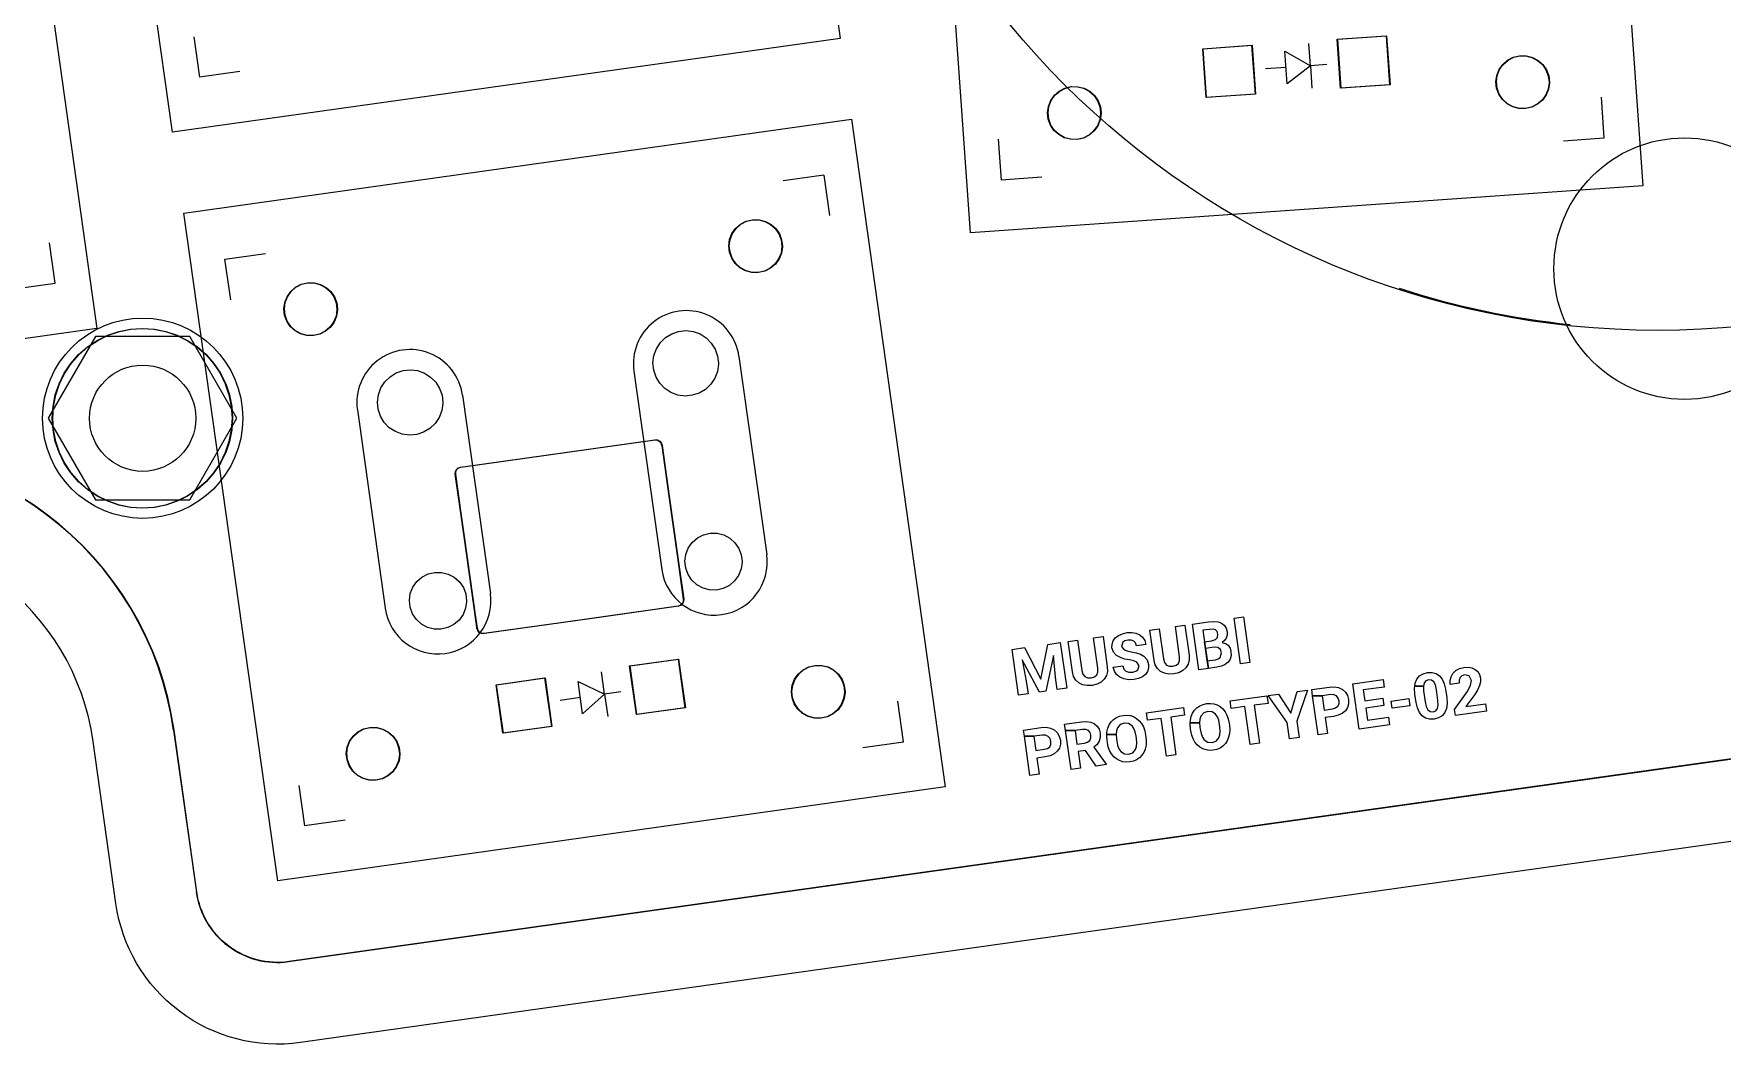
# Model space of a CAD drawing. Header units: inches. Extents: x 5 to 159, y 7 to 116.
# Drawn here: x 29.34 to 70.67, y 29.75 to 54.48 of the extents above; entities that cross this region are included whole.
import ezdxf

# ---------------------------------------------------------------- set-up
doc = ezdxf.new("R2010")
doc.units = ezdxf.units.IN
doc.header["$MEASUREMENT"] = 0
doc.layers.get('0').update_dxf_attribs({"color": 1})
doc.layers.add('KICAD_EXPORT', color=12, linetype='Continuous')
doc.layers.add('OUTLINE_CURVED', color=6, linetype='Continuous')

# ---------------------------------------------------------------- blocks, each defined once
blk = doc.blocks.new('switch')
for p, q in [((79.189, 28.239), (79.191, 23.339)), ((81.787, 28.239), (81.788, 23.34)), ((86.023, 28.239), (86.022, 23.34)), ((88.621, 28.239), (88.619, 23.339))]:
    blk.add_line(p, q)
for centre, start, end in [((80.488, 28.239), 0, 180.0351), ((87.322, 28.239), 359.9649, 180), ((80.489, 23.339), 180.0175, 0.0175), ((87.321, 23.339), 179.9825, 359.9825)]:
    blk.add_arc(centre, 1.299, start, end)

msp = doc.modelspace()

# ---------------------------------------------------------------- linework, layer by layer
at = {"layer": 'KICAD_EXPORT', "linetype": 'Continuous'}
for p, q in [((46.78, 70.707), (49.076, 54.367)), ((32.737, 52.071), (30.44, 68.411)), ((67.573, 67.215), (68.724, 50.755)), ((52.264, 49.604), (51.113, 66.064)), ((28.591, 63.606), (30.887, 47.267)), ((49.076, 54.367), (32.737, 52.071)), ((33.255, 54.405), (33.394, 53.415)), ((57.951, 54.113), (59.148, 54.196)), ((57.963, 54.113), (59.16, 54.196)), ((59.148, 54.196), (59.232, 52.999)), ((59.16, 54.196), (59.244, 52.999)), ((60.587, 53.696), (60.548, 54.244)), ((61.243, 54.343), (62.44, 54.427)), ((61.327, 53.146), (61.243, 54.343)), ((61.255, 54.343), (62.452, 54.427)), ((61.339, 53.146), (61.255, 54.343)), ((62.44, 54.427), (62.524, 53.23)), ((62.452, 54.427), (62.536, 53.23)), ((58.035, 52.916), (57.951, 54.113)), ((58.047, 52.916), (57.963, 54.113)), ((59.96, 54.053), (60.587, 53.696)), ((60.016, 53.255), (59.96, 54.053)), ((65.205, 53.602), (65.294, 53.729)), ((65.217, 53.602), (65.306, 53.729)), ((65.294, 53.729), (65.412, 53.832)), ((65.306, 53.729), (65.424, 53.832)), ((65.412, 53.832), (65.551, 53.904)), ((65.424, 53.832), (65.563, 53.904)), ((65.551, 53.904), (65.703, 53.94)), ((65.563, 53.904), (65.715, 53.94)), ((65.703, 53.94), (65.859, 53.939)), ((65.715, 53.94), (65.871, 53.939)), ((65.859, 53.939), (66.01, 53.901)), ((65.871, 53.939), (66.022, 53.901)), ((66.01, 53.901), (66.148, 53.828)), ((66.022, 53.901), (66.16, 53.828)), ((66.148, 53.828), (66.265, 53.724)), ((66.16, 53.828), (66.277, 53.724)), ((34.384, 53.554), (33.394, 53.415)), ((59.988, 53.654), (59.49, 53.619)), ((60.587, 53.696), (60.016, 53.255)), ((60.986, 53.724), (60.587, 53.696)), ((60.587, 53.696), (60.625, 53.147)), ((65.127, 53.301), (65.148, 53.456)), ((65.139, 53.301), (65.16, 53.456)), ((65.148, 53.456), (65.205, 53.602)), ((65.16, 53.456), (65.217, 53.602)), ((66.265, 53.724), (66.353, 53.596)), ((66.277, 53.724), (66.365, 53.596)), ((66.353, 53.596), (66.409, 53.449)), ((66.365, 53.596), (66.421, 53.449)), ((66.409, 53.449), (66.427, 53.294)), ((66.421, 53.449), (66.439, 53.294)), ((54.231, 52.847), (54.32, 52.974)), ((54.243, 52.847), (54.332, 52.974)), ((54.32, 52.974), (54.438, 53.077)), ((54.332, 52.974), (54.45, 53.077)), ((54.438, 53.077), (54.577, 53.149)), ((54.45, 53.077), (54.589, 53.149)), ((54.577, 53.149), (54.729, 53.185)), ((54.589, 53.149), (54.741, 53.185)), ((54.729, 53.185), (54.885, 53.184)), ((54.741, 53.185), (54.897, 53.184)), ((54.885, 53.184), (55.036, 53.146)), ((54.897, 53.184), (55.048, 53.146)), ((55.036, 53.146), (55.174, 53.073)), ((55.048, 53.146), (55.186, 53.073)), ((55.174, 53.073), (55.291, 52.969)), ((55.186, 53.073), (55.303, 52.969)), ((55.291, 52.969), (55.379, 52.841)), ((55.303, 52.969), (55.391, 52.841)), ((59.232, 52.999), (58.035, 52.916)), ((59.244, 52.999), (58.047, 52.916)), ((62.524, 53.23), (61.327, 53.146)), ((62.536, 53.23), (61.339, 53.146)), ((65.145, 53.146), (65.127, 53.301)), ((65.157, 53.146), (65.139, 53.301)), ((65.198, 52.999), (65.145, 53.146)), ((65.21, 52.999), (65.157, 53.146)), ((65.285, 52.87), (65.198, 52.999)), ((65.297, 52.87), (65.21, 52.999)), ((66.347, 52.981), (66.256, 52.854)), ((66.359, 52.981), (66.268, 52.854)), ((66.405, 53.126), (66.347, 52.981)), ((66.417, 53.126), (66.359, 52.981)), ((66.427, 53.281), (66.405, 53.126)), ((66.439, 53.281), (66.417, 53.126)), ((66.427, 53.294), (66.427, 53.281)), ((66.439, 53.294), (66.439, 53.281)), ((67.777, 51.931), (67.708, 52.928)), ((54.153, 52.546), (54.174, 52.701)), ((54.171, 52.391), (54.153, 52.546)), ((54.165, 52.546), (54.186, 52.701)), ((54.183, 52.391), (54.165, 52.546)), ((54.174, 52.701), (54.231, 52.847)), ((54.186, 52.701), (54.243, 52.847)), ((55.379, 52.841), (55.435, 52.694)), ((55.391, 52.841), (55.447, 52.694)), ((55.453, 52.526), (55.431, 52.371)), ((55.435, 52.694), (55.453, 52.54)), ((55.465, 52.526), (55.443, 52.371)), ((55.447, 52.694), (55.465, 52.54)), ((55.453, 52.54), (55.453, 52.526)), ((55.465, 52.54), (55.465, 52.526)), ((65.401, 52.765), (65.285, 52.87)), ((65.413, 52.765), (65.297, 52.87)), ((65.538, 52.69), (65.401, 52.765)), ((65.55, 52.69), (65.413, 52.765)), ((65.689, 52.65), (65.538, 52.69)), ((65.701, 52.65), (65.55, 52.69)), ((65.845, 52.648), (65.689, 52.65)), ((65.857, 52.648), (65.701, 52.65)), ((65.998, 52.683), (65.845, 52.648)), ((66.01, 52.683), (65.857, 52.648)), ((66.137, 52.753), (65.998, 52.683)), ((66.149, 52.753), (66.01, 52.683)), ((66.256, 52.854), (66.137, 52.753)), ((66.268, 52.854), (66.149, 52.753)), ((33.015, 50.091), (49.354, 52.387)), ((49.354, 52.387), (51.651, 36.048)), ((54.224, 52.245), (54.171, 52.391)), ((54.236, 52.245), (54.183, 52.391)), ((54.311, 52.115), (54.224, 52.245)), ((54.323, 52.115), (54.236, 52.245)), ((54.427, 52.01), (54.311, 52.115)), ((54.439, 52.01), (54.323, 52.115)), ((55.282, 52.1), (55.163, 51.998)), ((55.294, 52.1), (55.175, 51.998)), ((55.373, 52.226), (55.282, 52.1)), ((55.385, 52.226), (55.294, 52.1)), ((55.431, 52.371), (55.373, 52.226)), ((55.443, 52.371), (55.385, 52.226)), ((52.944, 51.896), (53.014, 50.898)), ((54.564, 51.935), (54.427, 52.01)), ((54.576, 51.935), (54.439, 52.01)), ((54.715, 51.896), (54.564, 51.935)), ((54.727, 51.896), (54.576, 51.935)), ((54.871, 51.893), (54.715, 51.896)), ((54.883, 51.893), (54.727, 51.896)), ((55.024, 51.928), (54.871, 51.893)), ((55.036, 51.928), (54.883, 51.893)), ((55.163, 51.998), (55.024, 51.928)), ((55.175, 51.998), (55.036, 51.928)), ((66.78, 51.861), (67.777, 51.931)), ((48.676, 51.019), (47.686, 50.88)), ((48.676, 51.019), (48.816, 50.028)), ((54.011, 50.968), (53.014, 50.898)), ((68.724, 50.755), (52.264, 49.604)), ((35.311, 33.751), (33.015, 50.091)), ((46.429, 49.588), (46.519, 49.716)), ((46.441, 49.588), (46.531, 49.716)), ((46.519, 49.716), (46.637, 49.819)), ((46.531, 49.716), (46.649, 49.819)), ((46.637, 49.819), (46.775, 49.89)), ((46.649, 49.819), (46.787, 49.89)), ((46.775, 49.89), (46.927, 49.927)), ((46.787, 49.89), (46.939, 49.927)), ((46.927, 49.927), (47.083, 49.926)), ((46.939, 49.927), (47.095, 49.926)), ((47.083, 49.926), (47.235, 49.888)), ((47.095, 49.926), (47.247, 49.888)), ((47.235, 49.888), (47.373, 49.815)), ((47.247, 49.888), (47.385, 49.815)), ((47.373, 49.815), (47.49, 49.711)), ((47.385, 49.815), (47.502, 49.711)), ((47.49, 49.711), (47.578, 49.582)), ((47.502, 49.711), (47.59, 49.582)), ((29.861, 48.375), (29.722, 49.365)), ((46.352, 49.288), (46.372, 49.443)), ((46.369, 49.133), (46.352, 49.288)), ((46.364, 49.288), (46.384, 49.443)), ((46.381, 49.133), (46.364, 49.288)), ((46.372, 49.443), (46.429, 49.588)), ((46.384, 49.443), (46.441, 49.588)), ((47.578, 49.582), (47.633, 49.436)), ((47.59, 49.582), (47.645, 49.436)), ((47.652, 49.268), (47.63, 49.113)), ((47.633, 49.436), (47.652, 49.281)), ((47.664, 49.268), (47.642, 49.113)), ((47.645, 49.436), (47.664, 49.281)), ((47.652, 49.281), (47.652, 49.268)), ((47.664, 49.281), (47.664, 49.268)), ((34.02, 48.959), (35.011, 49.098)), ((34.16, 47.969), (34.02, 48.959)), ((46.423, 48.986), (46.369, 49.133)), ((46.435, 48.986), (46.381, 49.133)), ((46.51, 48.857), (46.423, 48.986)), ((46.522, 48.857), (46.435, 48.986)), ((46.625, 48.751), (46.51, 48.857)), ((46.637, 48.751), (46.522, 48.857)), ((47.48, 48.841), (47.362, 48.74)), ((47.492, 48.841), (47.374, 48.74)), ((47.572, 48.968), (47.48, 48.841)), ((47.584, 48.968), (47.492, 48.841)), ((47.63, 49.113), (47.572, 48.968)), ((47.642, 49.113), (47.584, 48.968)), ((28.871, 48.235), (29.861, 48.375)), ((35.884, 48.347), (36.036, 48.384)), ((35.896, 48.347), (36.048, 48.384)), ((36.036, 48.384), (36.192, 48.383)), ((36.048, 48.384), (36.204, 48.383)), ((36.192, 48.383), (36.344, 48.345)), ((36.204, 48.383), (36.356, 48.345)), ((46.763, 48.677), (46.625, 48.751)), ((46.775, 48.677), (46.637, 48.751)), ((46.914, 48.637), (46.763, 48.677)), ((46.926, 48.637), (46.775, 48.677)), ((47.07, 48.635), (46.914, 48.637)), ((47.082, 48.635), (46.926, 48.637)), ((47.222, 48.67), (47.07, 48.635)), ((47.234, 48.67), (47.082, 48.635)), ((47.362, 48.74), (47.222, 48.67)), ((47.374, 48.74), (47.234, 48.67)), ((35.481, 47.9), (35.538, 48.045)), ((35.493, 47.9), (35.55, 48.045)), ((35.538, 48.045), (35.628, 48.173)), ((35.55, 48.045), (35.64, 48.173)), ((35.628, 48.173), (35.745, 48.276)), ((35.64, 48.173), (35.757, 48.276)), ((35.745, 48.276), (35.884, 48.347)), ((35.757, 48.276), (35.896, 48.347)), ((36.344, 48.345), (36.482, 48.272)), ((36.356, 48.345), (36.494, 48.272)), ((36.482, 48.272), (36.598, 48.168)), ((36.494, 48.272), (36.61, 48.168)), ((36.598, 48.168), (36.687, 48.039)), ((36.61, 48.168), (36.699, 48.039)), ((36.687, 48.039), (36.742, 47.893)), ((36.699, 48.039), (36.754, 47.893)), ((35.461, 47.745), (35.481, 47.9)), ((35.478, 47.59), (35.461, 47.745)), ((35.473, 47.745), (35.493, 47.9)), ((35.49, 47.59), (35.473, 47.745)), ((35.531, 47.443), (35.478, 47.59)), ((35.544, 47.443), (35.49, 47.59)), ((36.738, 47.57), (36.68, 47.425)), ((36.751, 47.57), (36.692, 47.425)), ((36.76, 47.725), (36.738, 47.57)), ((36.742, 47.893), (36.761, 47.738)), ((36.773, 47.725), (36.751, 47.57)), ((36.754, 47.893), (36.773, 47.738)), ((36.761, 47.738), (36.76, 47.725)), ((36.773, 47.738), (36.773, 47.725)), ((30.887, 47.267), (14.548, 44.971)), ((31.151, 47.103), (31.423, 47.195)), ((31.163, 47.103), (31.435, 47.195)), ((31.423, 47.195), (31.705, 47.251)), ((31.435, 47.195), (31.717, 47.251)), ((31.705, 47.251), (31.992, 47.27)), ((31.717, 47.251), (32.005, 47.27)), ((31.992, 47.27), (32.28, 47.251)), ((32.005, 47.27), (32.292, 47.251)), ((32.28, 47.251), (32.562, 47.195)), ((32.292, 47.251), (32.574, 47.195)), ((32.562, 47.195), (32.834, 47.103)), ((32.574, 47.195), (32.847, 47.103)), ((35.619, 47.313), (35.531, 47.443)), ((35.631, 47.313), (35.544, 47.443)), ((35.734, 47.208), (35.619, 47.313)), ((35.746, 47.208), (35.631, 47.313)), ((35.871, 47.134), (35.734, 47.208)), ((35.884, 47.134), (35.746, 47.208)), ((36.022, 47.094), (35.871, 47.134)), ((36.035, 47.094), (35.884, 47.134)), ((36.331, 47.127), (36.179, 47.092)), ((36.343, 47.127), (36.191, 47.092)), ((36.47, 47.197), (36.331, 47.127)), ((36.482, 47.197), (36.343, 47.127)), ((36.589, 47.298), (36.47, 47.197)), ((36.601, 47.298), (36.482, 47.197)), ((36.68, 47.425), (36.589, 47.298)), ((36.692, 47.425), (36.601, 47.298)), ((44.804, 47.045), (44.956, 47.138)), ((44.956, 47.138), (45.124, 47.196)), ((45.124, 47.196), (45.302, 47.214)), ((45.302, 47.214), (45.479, 47.193)), ((45.479, 47.193), (45.647, 47.133)), ((45.647, 47.133), (45.798, 47.038)), ((30.437, 46.626), (30.653, 46.815)), ((30.449, 46.626), (30.665, 46.815)), ((30.653, 46.815), (30.892, 46.975)), ((30.665, 46.815), (30.905, 46.975)), ((30.892, 46.975), (31.151, 47.103)), ((30.905, 46.975), (31.163, 47.103)), ((32.834, 47.103), (33.092, 46.975)), ((32.847, 47.103), (33.105, 46.975)), ((33.092, 46.975), (33.332, 46.815)), ((33.105, 46.975), (33.344, 46.815)), ((33.332, 46.815), (33.548, 46.626)), ((33.344, 46.815), (33.56, 46.626)), ((36.179, 47.092), (36.022, 47.094)), ((36.191, 47.092), (36.035, 47.094)), ((44.519, 46.602), (44.58, 46.77)), ((44.58, 46.77), (44.676, 46.92)), ((44.676, 46.92), (44.804, 47.045)), ((45.798, 47.038), (45.923, 46.911)), ((45.923, 46.911), (46.018, 46.76)), ((46.018, 46.76), (46.076, 46.592)), ((30.087, 46.17), (30.247, 46.409)), ((30.099, 46.17), (30.259, 46.409)), ((30.247, 46.409), (30.437, 46.626)), ((30.259, 46.409), (30.449, 46.626)), ((33.548, 46.626), (33.738, 46.409)), ((33.56, 46.626), (33.75, 46.409)), ((33.738, 46.409), (33.898, 46.17)), ((33.75, 46.409), (33.91, 46.17)), ((44.496, 46.425), (44.519, 46.602)), ((44.514, 46.248), (44.496, 46.425)), ((46.096, 46.392), (46.071, 46.215)), ((46.076, 46.592), (46.096, 46.414)), ((46.096, 46.414), (46.096, 46.392)), ((29.867, 45.639), (29.96, 45.912)), ((29.88, 45.639), (29.972, 45.912)), ((29.96, 45.912), (30.087, 46.17)), ((29.972, 45.912), (30.099, 46.17)), ((33.898, 46.17), (34.025, 45.912)), ((33.91, 46.17), (34.037, 45.912)), ((34.025, 45.912), (34.117, 45.639)), ((34.037, 45.912), (34.13, 45.639)), ((37.835, 45.811), (37.932, 45.961)), ((37.932, 45.961), (38.059, 46.086)), ((38.059, 46.086), (38.211, 46.18)), ((38.211, 46.18), (38.38, 46.237)), ((38.38, 46.237), (38.558, 46.256)), ((38.558, 46.256), (38.735, 46.235)), ((38.735, 46.235), (38.903, 46.175)), ((38.903, 46.175), (39.053, 46.079)), ((39.053, 46.079), (39.179, 45.953)), ((39.179, 45.953), (39.273, 45.801)), ((44.57, 46.079), (44.514, 46.248)), ((44.662, 45.926), (44.57, 46.079)), ((44.786, 45.798), (44.662, 45.926)), ((45.909, 45.9), (45.78, 45.777)), ((46.008, 46.049), (45.909, 45.9)), ((46.071, 46.215), (46.008, 46.049)), ((29.811, 45.357), (29.867, 45.639)), ((29.823, 45.357), (29.88, 45.639)), ((34.117, 45.639), (34.174, 45.357)), ((34.13, 45.639), (34.186, 45.357)), ((37.752, 45.467), (37.774, 45.644)), ((37.769, 45.289), (37.752, 45.467)), ((37.774, 45.644), (37.835, 45.811)), ((39.273, 45.801), (39.332, 45.633)), ((39.332, 45.633), (39.352, 45.456)), ((44.936, 45.7), (44.786, 45.798)), ((45.103, 45.638), (44.936, 45.7)), ((45.28, 45.614), (45.103, 45.638)), ((45.457, 45.631), (45.28, 45.614)), ((45.627, 45.686), (45.457, 45.631)), ((45.78, 45.777), (45.627, 45.686)), ((29.792, 45.07), (29.811, 45.357)), ((29.811, 44.783), (29.792, 45.07)), ((29.805, 45.07), (29.823, 45.357)), ((29.823, 44.783), (29.805, 45.07)), ((34.174, 45.357), (34.192, 45.07)), ((34.192, 45.07), (34.174, 44.783)), ((34.186, 45.357), (34.205, 45.07)), ((34.205, 45.07), (34.186, 44.783)), ((37.826, 45.12), (37.769, 45.289)), ((37.918, 44.968), (37.826, 45.12)), ((39.264, 45.09), (39.165, 44.941)), ((39.327, 45.257), (39.264, 45.09)), ((39.352, 45.433), (39.327, 45.257)), ((39.352, 45.456), (39.352, 45.433)), ((29.867, 44.501), (29.811, 44.783)), ((29.88, 44.501), (29.823, 44.783)), ((34.174, 44.783), (34.117, 44.501)), ((34.186, 44.783), (34.13, 44.501)), ((38.042, 44.839), (37.918, 44.968)), ((38.191, 44.742), (38.042, 44.839)), ((38.358, 44.679), (38.191, 44.742)), ((38.535, 44.656), (38.358, 44.679)), ((38.713, 44.672), (38.535, 44.656)), ((38.882, 44.727), (38.713, 44.672)), ((39.036, 44.818), (38.882, 44.727)), ((39.165, 44.941), (39.036, 44.818)), ((29.96, 44.228), (29.867, 44.501)), ((29.972, 44.228), (29.88, 44.501)), ((30.087, 43.97), (29.96, 44.228)), ((30.099, 43.97), (29.972, 44.228)), ((34.025, 44.228), (33.898, 43.97)), ((34.037, 44.228), (33.91, 43.97)), ((34.117, 44.501), (34.025, 44.228)), ((34.13, 44.501), (34.037, 44.228)), ((39.784, 43.874), (44.538, 44.542)), ((39.796, 43.874), (44.55, 44.542)), ((44.538, 44.542), (44.596, 44.539)), ((44.55, 44.542), (44.608, 44.539)), ((44.596, 44.539), (44.649, 44.513)), ((44.608, 44.539), (44.661, 44.513)), ((44.649, 44.513), (44.688, 44.47)), ((44.661, 44.513), (44.7, 44.47)), ((44.688, 44.47), (44.707, 44.414)), ((44.7, 44.47), (44.719, 44.414)), ((44.707, 44.414), (44.709, 44.402)), ((44.709, 44.402), (44.709, 44.402)), ((44.709, 44.402), (44.883, 43.165)), ((44.719, 44.414), (44.721, 44.402)), ((44.721, 44.402), (44.721, 44.402)), ((44.721, 44.402), (44.895, 43.165)), ((30.247, 43.731), (30.087, 43.97)), ((30.259, 43.731), (30.099, 43.97)), ((33.898, 43.97), (33.738, 43.731)), ((33.91, 43.97), (33.75, 43.731)), ((39.66, 43.763), (39.685, 43.816)), ((39.672, 43.763), (39.697, 43.816)), ((39.685, 43.816), (39.718, 43.845)), ((39.697, 43.816), (39.73, 43.845)), ((39.718, 43.845), (39.729, 43.855)), ((39.729, 43.855), (39.784, 43.874)), ((39.73, 43.845), (39.741, 43.855)), ((39.741, 43.855), (39.796, 43.874)), ((30.437, 43.514), (30.247, 43.731)), ((30.449, 43.514), (30.259, 43.731)), ((30.653, 43.325), (30.437, 43.514)), ((30.665, 43.325), (30.449, 43.514)), ((33.548, 43.514), (33.332, 43.325)), ((33.56, 43.514), (33.344, 43.325)), ((33.738, 43.731), (33.548, 43.514)), ((33.75, 43.731), (33.56, 43.514)), ((39.656, 43.705), (39.66, 43.763)), ((39.775, 42.863), (39.656, 43.705)), ((39.669, 43.705), (39.672, 43.763)), ((39.787, 42.863), (39.669, 43.705)), ((30.892, 43.165), (30.653, 43.325)), ((30.905, 43.165), (30.665, 43.325)), ((31.151, 43.038), (30.892, 43.165)), ((31.163, 43.038), (30.905, 43.165)), ((31.423, 42.945), (31.151, 43.038)), ((31.435, 42.945), (31.163, 43.038)), ((32.834, 43.038), (32.562, 42.945)), ((32.847, 43.038), (32.574, 42.945)), ((33.092, 43.165), (32.834, 43.038)), ((33.105, 43.165), (32.847, 43.038)), ((33.332, 43.325), (33.092, 43.165)), ((33.344, 43.325), (33.105, 43.165)), ((44.883, 43.165), (45.102, 41.602)), ((44.895, 43.165), (45.122, 41.547)), ((31.705, 42.889), (31.423, 42.945)), ((31.717, 42.889), (31.435, 42.945)), ((31.992, 42.87), (31.705, 42.889)), ((32.005, 42.87), (31.717, 42.889)), ((32.28, 42.889), (31.992, 42.87)), ((32.292, 42.889), (32.005, 42.87)), ((32.562, 42.945), (32.28, 42.889)), ((32.574, 42.945), (32.292, 42.889)), ((39.871, 42.176), (39.775, 42.863)), ((39.775, 42.863), (39.775, 42.863)), ((39.883, 42.176), (39.787, 42.863)), ((39.787, 42.863), (39.787, 42.863)), ((40.174, 40.02), (39.871, 42.176)), ((40.16, 40.205), (39.883, 42.176)), ((45.585, 42.141), (45.734, 42.218)), ((45.734, 42.218), (45.898, 42.257)), ((45.898, 42.257), (46.066, 42.256)), ((46.066, 42.256), (46.229, 42.215)), ((46.229, 42.215), (46.378, 42.137)), ((45.3, 41.736), (45.361, 41.893)), ((45.361, 41.893), (45.458, 42.03)), ((45.458, 42.03), (45.585, 42.141)), ((46.378, 42.137), (46.503, 42.025)), ((46.503, 42.025), (46.599, 41.886)), ((46.599, 41.886), (46.658, 41.729)), ((45.102, 41.602), (45.238, 40.639)), ((45.122, 41.547), (45.25, 40.639)), ((45.278, 41.569), (45.3, 41.736)), ((45.297, 41.402), (45.278, 41.569)), ((45.355, 41.244), (45.297, 41.402)), ((46.654, 41.381), (46.592, 41.225)), ((46.678, 41.547), (46.654, 41.381)), ((46.658, 41.729), (46.678, 41.562)), ((46.678, 41.562), (46.678, 41.547)), ((38.556, 40.777), (38.617, 40.934)), ((38.617, 40.934), (38.714, 41.072)), ((38.714, 41.072), (38.84, 41.182)), ((38.84, 41.182), (38.99, 41.259)), ((38.99, 41.259), (39.153, 41.299)), ((39.153, 41.299), (39.322, 41.298)), ((39.322, 41.298), (39.485, 41.257)), ((39.485, 41.257), (39.633, 41.178)), ((39.633, 41.178), (39.759, 41.066)), ((39.759, 41.066), (39.854, 40.928)), ((39.854, 40.928), (39.914, 40.77)), ((45.448, 41.105), (45.355, 41.244)), ((45.573, 40.991), (45.448, 41.105)), ((45.721, 40.911), (45.573, 40.991)), ((46.366, 40.979), (46.215, 40.903)), ((46.493, 41.088), (46.366, 40.979)), ((46.592, 41.225), (46.493, 41.088)), ((38.534, 40.611), (38.556, 40.777)), ((38.552, 40.444), (38.534, 40.611)), ((39.934, 40.589), (39.91, 40.422)), ((39.914, 40.77), (39.934, 40.603)), ((39.934, 40.603), (39.934, 40.589)), ((45.209, 40.528), (45.165, 40.489)), ((45.221, 40.528), (45.177, 40.489)), ((45.234, 40.581), (45.209, 40.528)), ((45.209, 40.528), (45.209, 40.528)), ((45.246, 40.581), (45.221, 40.528)), ((45.221, 40.528), (45.221, 40.528)), ((45.238, 40.639), (45.234, 40.581)), ((45.25, 40.639), (45.246, 40.581)), ((45.883, 40.868), (45.721, 40.911)), ((46.051, 40.866), (45.883, 40.868)), ((46.215, 40.903), (46.051, 40.866)), ((38.61, 40.286), (38.552, 40.444)), ((38.704, 40.146), (38.61, 40.286)), ((38.828, 40.033), (38.704, 40.146)), ((39.749, 40.13), (39.621, 40.02)), ((39.847, 40.266), (39.749, 40.13)), ((39.91, 40.422), (39.847, 40.266)), ((40.199, 39.929), (40.16, 40.205)), ((42.993, 40.172), (42.238, 40.066)), ((43.005, 40.172), (42.25, 40.066)), ((45.11, 40.47), (42.993, 40.172)), ((45.122, 40.47), (43.005, 40.172)), ((45.165, 40.489), (45.11, 40.47)), ((45.177, 40.489), (45.122, 40.47)), ((57.702, 40.034), (58.093, 40.089)), ((58.093, 40.089), (58.219, 40.098)), ((58.219, 40.098), (58.326, 40.086)), ((58.72, 40.177), (58.95, 40.209)), ((58.877, 39.059), (58.72, 40.177)), ((58.95, 40.209), (59.107, 39.092)), ((38.976, 39.953), (38.828, 40.033)), ((39.139, 39.91), (38.976, 39.953)), ((39.307, 39.907), (39.139, 39.91)), ((39.471, 39.945), (39.307, 39.907)), ((39.621, 40.02), (39.471, 39.945)), ((40.187, 39.929), (40.174, 40.02)), ((40.206, 39.874), (40.187, 39.929)), ((40.219, 39.874), (40.199, 39.929)), ((40.245, 39.83), (40.206, 39.874)), ((40.258, 39.83), (40.219, 39.874)), ((40.298, 39.805), (40.245, 39.83)), ((40.31, 39.805), (40.258, 39.83)), ((40.356, 39.802), (40.298, 39.805)), ((40.369, 39.802), (40.31, 39.805)), ((42.238, 40.066), (40.356, 39.802)), ((42.25, 40.066), (40.369, 39.802)), ((42.238, 40.066), (42.238, 40.066)), ((42.25, 40.066), (42.25, 40.066)), ((55.281, 39.694), (55.512, 39.726)), ((55.385, 38.95), (55.281, 39.694)), ((55.512, 39.726), (55.615, 38.99)), ((55.758, 39.623), (55.812, 39.695)), ((55.812, 39.695), (55.889, 39.754)), ((55.889, 39.754), (55.987, 39.798)), ((55.987, 39.798), (56.098, 39.824)), ((56.098, 39.824), (56.213, 39.829)), ((56.213, 39.829), (56.318, 39.811)), ((56.318, 39.811), (56.408, 39.77)), ((56.408, 39.77), (56.481, 39.709)), ((56.481, 39.709), (56.531, 39.63)), ((56.656, 39.887), (56.887, 39.919)), ((56.761, 39.142), (56.656, 39.887)), ((56.887, 39.919), (56.99, 39.182)), ((57.282, 39.975), (57.513, 40.007)), ((57.386, 39.231), (57.282, 39.975)), ((57.513, 40.007), (57.616, 39.271)), ((57.859, 38.916), (57.702, 40.034)), ((58.119, 39.902), (57.958, 39.88)), ((57.958, 39.88), (57.998, 39.598)), ((58.203, 39.906), (58.119, 39.902)), ((58.263, 39.889), (58.203, 39.906)), ((58.303, 39.849), (58.263, 39.889)), ((58.263, 39.652), (58.314, 39.707)), ((58.323, 39.785), (58.303, 39.849)), ((58.314, 39.707), (58.323, 39.785)), ((58.326, 40.086), (58.413, 40.054)), ((58.413, 40.054), (58.48, 40.003)), ((58.48, 40.003), (58.525, 39.931)), ((58.528, 39.69), (58.485, 39.629)), ((58.525, 39.931), (58.55, 39.841)), ((58.55, 39.762), (58.528, 39.69)), ((58.55, 39.841), (58.55, 39.762)), ((53.289, 39.414), (53.59, 39.456)), ((53.446, 38.296), (53.289, 39.414)), ((53.59, 39.456), (53.991, 38.686)), ((53.991, 38.686), (54.162, 39.536)), ((54.297, 39.265), (54.112, 38.39)), ((54.162, 39.536), (54.465, 39.579)), ((54.348, 38.734), (54.297, 39.265)), ((54.465, 39.579), (54.622, 38.461)), ((54.655, 39.606), (54.885, 39.638)), ((54.76, 38.861), (54.655, 39.606)), ((54.885, 39.638), (54.989, 38.9)), ((55.73, 39.454), (55.731, 39.541)), ((55.766, 39.349), (55.73, 39.454)), ((55.731, 39.541), (55.758, 39.623)), ((55.843, 39.265), (55.766, 39.349)), ((55.959, 39.203), (55.843, 39.265)), ((55.994, 39.586), (55.96, 39.485)), ((55.96, 39.485), (56.028, 39.402)), ((56.047, 39.621), (55.994, 39.586)), ((56.028, 39.402), (56.101, 39.376)), ((56.12, 39.64), (56.047, 39.621)), ((56.101, 39.376), (56.199, 39.355)), ((56.2, 39.64), (56.12, 39.64)), ((56.199, 39.355), (56.325, 39.33)), ((56.262, 39.617), (56.2, 39.64)), ((56.306, 39.571), (56.262, 39.617)), ((56.327, 39.504), (56.306, 39.571)), ((56.325, 39.33), (56.427, 39.294)), ((56.558, 39.536), (56.327, 39.504)), ((56.427, 39.294), (56.506, 39.249)), ((56.531, 39.63), (56.558, 39.536)), ((57.616, 39.271), (57.62, 39.156)), ((57.998, 39.598), (58.168, 39.622)), ((58.021, 39.435), (57.998, 39.598)), ((57.998, 39.598), (58.089, 38.949)), ((58.232, 39.465), (58.021, 39.435)), ((58.063, 39.134), (58.021, 39.435)), ((58.021, 39.435), (58.021, 39.435)), ((58.021, 39.435), (58.063, 39.134)), ((58.021, 39.435), (58.021, 39.435)), ((58.168, 39.622), (58.263, 39.652)), ((58.323, 39.459), (58.232, 39.465)), ((58.383, 39.414), (58.323, 39.459)), ((58.382, 39.218), (58.413, 39.331)), ((58.413, 39.331), (58.383, 39.414)), ((58.485, 39.629), (58.424, 39.582)), ((58.424, 39.582), (58.505, 39.56)), ((58.505, 39.56), (58.571, 39.514)), ((58.571, 39.514), (58.619, 39.447)), ((58.619, 39.447), (58.643, 39.361)), ((58.643, 39.361), (58.646, 39.261)), ((35.577, 31.772), (87.372, 39.051)), ((43.313, 38.316), (43.236, 38.86)), ((43.923, 39.007), (45.111, 39.174)), ((44.09, 37.819), (43.923, 39.007)), ((43.935, 39.007), (45.123, 39.174)), ((44.102, 37.819), (43.935, 39.007)), ((45.111, 39.174), (45.278, 37.986)), ((45.123, 39.174), (45.29, 37.986)), ((48.052, 38.811), (48.169, 38.914)), ((48.064, 38.811), (48.181, 38.914)), ((48.169, 38.914), (48.308, 38.985)), ((48.181, 38.914), (48.32, 38.985)), ((48.308, 38.985), (48.46, 39.022)), ((48.32, 38.985), (48.472, 39.022)), ((48.46, 39.022), (48.616, 39.021)), ((48.472, 39.022), (48.628, 39.021)), ((48.616, 39.021), (48.768, 38.983)), ((48.628, 39.021), (48.78, 38.983)), ((48.768, 38.983), (48.906, 38.91)), ((48.78, 38.983), (48.918, 38.91)), ((48.906, 38.91), (49.022, 38.806)), ((48.918, 38.91), (49.034, 38.806)), ((53.954, 38.367), (53.536, 39.157)), ((53.536, 39.157), (53.633, 38.634)), ((54.79, 38.751), (54.76, 38.861)), ((54.989, 38.9), (55.016, 38.807)), ((55.356, 38.789), (55.384, 38.859)), ((55.384, 38.859), (55.385, 38.95)), ((55.618, 38.874), (55.594, 38.772)), ((55.615, 38.99), (55.618, 38.874)), ((55.761, 38.98), (55.993, 39.012)), ((55.79, 38.88), (55.761, 38.98)), ((55.844, 38.797), (55.79, 38.88)), ((56.047, 39.177), (55.959, 39.203)), ((55.993, 39.012), (56.018, 38.933)), ((56.018, 38.933), (56.067, 38.881)), ((56.16, 39.154), (56.047, 39.177)), ((56.067, 38.881), (56.141, 38.856)), ((56.141, 38.856), (56.24, 38.858)), ((56.266, 39.13), (56.16, 39.154)), ((56.24, 38.858), (56.312, 38.877)), ((56.336, 39.103), (56.266, 39.13)), ((56.312, 38.877), (56.363, 38.91)), ((56.396, 39.01), (56.336, 39.103)), ((56.363, 38.91), (56.396, 39.01)), ((56.506, 39.249), (56.588, 39.16)), ((56.601, 38.871), (56.549, 38.801)), ((56.588, 39.16), (56.627, 39.044)), ((56.627, 38.952), (56.601, 38.871)), ((56.627, 39.044), (56.627, 38.952)), ((56.791, 39.032), (56.761, 39.142)), ((56.843, 38.943), (56.791, 39.032)), ((56.918, 38.874), (56.843, 38.943)), ((57.012, 38.829), (56.918, 38.874)), ((56.99, 39.182), (57.017, 39.089)), ((57.017, 39.089), (57.065, 39.029)), ((57.065, 39.029), (57.133, 39)), ((57.133, 39), (57.218, 38.999)), ((57.218, 38.999), (57.301, 39.024)), ((57.301, 39.024), (57.357, 39.071)), ((57.357, 39.071), (57.385, 39.14)), ((57.465, 38.894), (57.365, 38.843)), ((57.385, 39.14), (57.386, 39.231)), ((57.542, 38.965), (57.465, 38.894)), ((57.595, 39.053), (57.542, 38.965)), ((57.62, 39.156), (57.595, 39.053)), ((58.089, 38.949), (57.859, 38.916)), ((58.063, 39.134), (58.26, 39.161)), ((58.089, 38.949), (58.063, 39.134)), ((58.293, 38.977), (58.089, 38.949)), ((58.26, 39.161), (58.331, 39.181)), ((58.409, 39.004), (58.293, 38.977)), ((58.331, 39.181), (58.382, 39.218)), ((58.503, 39.046), (58.409, 39.004)), ((58.575, 39.103), (58.503, 39.046)), ((58.623, 39.175), (58.575, 39.103)), ((58.646, 39.261), (58.623, 39.175)), ((59.107, 39.092), (58.877, 39.059)), ((63.454, 38.846), (63.567, 38.848)), ((63.567, 38.848), (63.665, 38.821)), ((64.077, 38.827), (64.148, 38.895)), ((64.148, 38.895), (64.237, 38.944)), ((64.237, 38.944), (64.341, 38.97)), ((64.341, 38.97), (64.448, 38.976)), ((64.448, 38.976), (64.541, 38.961)), ((64.541, 38.961), (64.619, 38.925)), ((64.619, 38.925), (64.681, 38.87)), ((64.681, 38.87), (64.723, 38.797)), ((40.655, 38.548), (41.843, 38.715)), ((40.822, 37.36), (40.655, 38.548)), ((40.667, 38.548), (41.855, 38.715)), ((40.834, 37.36), (40.667, 38.548)), ((41.843, 38.715), (42.01, 37.527)), ((41.855, 38.715), (42.022, 37.527)), ((42.774, 37.836), (42.663, 38.628)), ((42.663, 38.628), (43.313, 38.316)), ((47.885, 38.383), (47.905, 38.538)), ((47.897, 38.383), (47.917, 38.538)), ((47.905, 38.538), (47.962, 38.683)), ((47.917, 38.538), (47.974, 38.683)), ((47.962, 38.683), (48.052, 38.811)), ((47.974, 38.683), (48.064, 38.811)), ((49.022, 38.806), (49.111, 38.677)), ((49.034, 38.806), (49.123, 38.677)), ((49.111, 38.677), (49.166, 38.531)), ((49.123, 38.677), (49.178, 38.531)), ((49.166, 38.531), (49.185, 38.376)), ((49.178, 38.531), (49.197, 38.376)), ((53.633, 38.634), (53.676, 38.328)), ((54.391, 38.429), (54.348, 38.734)), ((54.622, 38.461), (54.391, 38.429)), ((54.842, 38.661), (54.79, 38.751)), ((54.917, 38.593), (54.842, 38.661)), ((55.011, 38.547), (54.917, 38.593)), ((55.12, 38.527), (55.011, 38.547)), ((55.016, 38.807), (55.064, 38.748)), ((55.064, 38.748), (55.132, 38.719)), ((55.243, 38.533), (55.12, 38.527)), ((55.132, 38.719), (55.217, 38.718)), ((55.217, 38.718), (55.3, 38.743)), ((55.364, 38.562), (55.243, 38.533)), ((55.3, 38.743), (55.356, 38.789)), ((55.464, 38.612), (55.364, 38.562)), ((55.541, 38.684), (55.464, 38.612)), ((55.594, 38.772), (55.541, 38.684)), ((55.922, 38.734), (55.844, 38.797)), ((56.024, 38.691), (55.922, 38.734)), ((56.14, 38.671), (56.024, 38.691)), ((56.265, 38.677), (56.14, 38.671)), ((56.379, 38.702), (56.265, 38.677)), ((56.474, 38.743), (56.379, 38.702)), ((56.549, 38.801), (56.474, 38.743)), ((57.121, 38.809), (57.012, 38.829)), ((57.244, 38.814), (57.121, 38.809)), ((57.365, 38.843), (57.244, 38.814)), ((60.619, 38.432), (61.051, 38.492)), ((61.051, 38.492), (61.171, 38.498)), ((61.171, 38.498), (61.278, 38.478)), ((61.278, 38.478), (61.369, 38.434)), ((61.625, 38.573), (62.368, 38.677)), ((61.781, 37.464), (61.625, 38.573)), ((62.394, 38.492), (61.88, 38.42)), ((62.368, 38.677), (62.394, 38.492)), ((63.137, 38.464), (63.143, 38.511)), ((63.146, 38.32), (63.137, 38.464)), ((63.143, 38.511), (63.152, 38.586)), ((63.143, 38.511), (63.355, 38.511)), ((63.355, 38.511), (63.143, 38.511)), ((63.152, 38.586), (63.193, 38.686)), ((63.193, 38.686), (63.257, 38.763)), ((63.257, 38.763), (63.344, 38.817)), ((63.344, 38.817), (63.454, 38.846)), ((63.372, 38.591), (63.355, 38.511)), ((63.355, 38.511), (63.359, 38.399)), ((63.413, 38.643), (63.372, 38.591)), ((63.479, 38.667), (63.413, 38.643)), ((63.55, 38.661), (63.479, 38.667)), ((63.605, 38.621), (63.55, 38.661)), ((63.645, 38.543), (63.605, 38.621)), ((63.671, 38.425), (63.645, 38.543)), ((63.665, 38.821), (63.748, 38.765)), ((63.748, 38.765), (63.814, 38.682)), ((63.814, 38.682), (63.863, 38.572)), ((63.863, 38.572), (63.894, 38.437)), ((63.894, 38.437), (63.923, 38.232)), ((64.005, 38.651), (64.029, 38.744)), ((64.007, 38.552), (64.005, 38.651)), ((64.228, 38.583), (64.007, 38.552)), ((64.029, 38.744), (64.077, 38.827)), ((64.252, 38.724), (64.228, 38.66)), ((64.228, 38.66), (64.228, 38.583)), ((64.297, 38.77), (64.252, 38.724)), ((64.362, 38.792), (64.297, 38.77)), ((64.475, 38.765), (64.362, 38.792)), ((64.42, 38.378), (64.473, 38.463)), ((64.473, 38.463), (64.509, 38.535)), ((64.529, 38.654), (64.475, 38.765)), ((64.509, 38.535), (64.529, 38.654)), ((64.728, 38.533), (64.683, 38.432)), ((64.723, 38.797), (64.747, 38.706)), ((64.748, 38.622), (64.728, 38.533)), ((64.747, 38.706), (64.748, 38.622)), ((42.719, 38.232), (42.224, 38.163)), ((43.313, 38.316), (42.774, 37.836)), ((43.709, 38.371), (43.313, 38.316)), ((43.313, 38.316), (43.389, 37.771)), ((47.902, 38.228), (47.885, 38.383)), ((47.914, 38.228), (47.897, 38.383)), ((47.955, 38.081), (47.902, 38.228)), ((47.967, 38.081), (47.914, 38.228)), ((48.043, 37.951), (47.955, 38.081)), ((48.055, 37.951), (47.967, 38.081)), ((49.104, 38.063), (49.013, 37.936)), ((49.116, 38.063), (49.025, 37.936)), ((49.162, 38.208), (49.104, 38.063)), ((49.174, 38.208), (49.116, 38.063)), ((49.184, 38.362), (49.162, 38.208)), ((49.196, 38.362), (49.174, 38.208)), ((49.185, 38.376), (49.184, 38.362)), ((49.197, 38.376), (49.196, 38.362)), ((50.625, 37.155), (50.486, 38.145)), ((53.676, 38.328), (53.446, 38.296)), ((54.112, 38.39), (53.954, 38.367)), ((57.811, 37.985), (57.881, 38.032)), ((57.881, 38.032), (57.96, 38.066)), ((57.96, 38.066), (58.048, 38.086)), ((58.048, 38.086), (58.138, 38.091)), ((58.138, 38.091), (58.223, 38.08)), ((58.223, 38.08), (58.304, 38.054)), ((58.304, 38.054), (58.377, 38.012)), ((58.62, 38.151), (59.524, 38.278)), ((58.646, 37.966), (58.62, 38.151)), ((59.55, 38.093), (59.21, 38.045)), ((59.21, 38.045), (59.34, 37.12)), ((59.524, 38.278), (59.55, 38.093)), ((59.556, 38.282), (59.807, 38.318)), ((60.02, 37.626), (59.556, 38.282)), ((59.807, 38.318), (60.107, 37.85)), ((60.107, 37.85), (60.267, 38.382)), ((60.517, 38.417), (60.252, 37.659)), ((60.267, 38.382), (60.517, 38.417)), ((60.64, 38.279), (60.619, 38.432)), ((60.775, 37.322), (60.64, 38.279)), ((60.64, 38.279), (60.873, 38.279)), ((60.873, 38.279), (60.64, 38.279)), ((61.083, 38.308), (60.873, 38.279)), ((60.873, 38.279), (60.922, 37.93)), ((61.16, 38.305), (61.083, 38.308)), ((61.223, 38.275), (61.16, 38.305)), ((61.267, 38.222), (61.223, 38.275)), ((61.259, 38.021), (61.287, 38.078)), ((61.289, 38.15), (61.267, 38.222)), ((61.287, 38.078), (61.289, 38.15)), ((61.369, 38.434), (61.442, 38.368)), ((61.442, 38.368), (61.493, 38.284)), ((61.493, 38.284), (61.52, 38.184)), ((61.522, 38.081), (61.497, 37.99)), ((61.52, 38.184), (61.522, 38.081)), ((61.88, 38.42), (61.917, 38.156)), ((61.917, 38.156), (62.356, 38.217)), ((62.381, 38.038), (61.942, 37.977)), ((62.356, 38.217), (62.381, 38.038)), ((62.565, 38.149), (62.994, 38.209)), ((62.59, 37.971), (62.565, 38.149)), ((63.019, 38.031), (62.59, 37.971)), ((62.994, 38.209), (63.019, 38.031)), ((63.175, 38.116), (63.146, 38.32)), ((63.206, 37.98), (63.175, 38.116)), ((63.359, 38.399), (63.397, 38.129)), ((63.397, 38.129), (63.423, 38.012)), ((63.708, 38.162), (63.671, 38.425)), ((63.698, 37.963), (63.714, 38.047)), ((63.714, 38.047), (63.708, 38.162)), ((63.932, 38.089), (63.917, 37.968)), ((63.923, 38.232), (63.932, 38.089)), ((64.115, 37.945), (64.42, 38.378)), ((64.609, 38.313), (64.394, 38.012)), ((64.394, 38.012), (64.871, 38.079)), ((64.683, 38.432), (64.609, 38.313)), ((64.871, 38.079), (64.896, 37.901)), ((45.278, 37.986), (44.09, 37.819)), ((45.29, 37.986), (44.102, 37.819)), ((48.158, 37.846), (48.043, 37.951)), ((48.17, 37.846), (48.055, 37.951)), ((48.295, 37.772), (48.158, 37.846)), ((48.307, 37.772), (48.17, 37.846)), ((48.446, 37.732), (48.295, 37.772)), ((48.458, 37.732), (48.307, 37.772)), ((48.603, 37.73), (48.446, 37.732)), ((48.615, 37.73), (48.458, 37.732)), ((48.755, 37.765), (48.603, 37.73)), ((48.767, 37.765), (48.615, 37.73)), ((48.894, 37.835), (48.755, 37.765)), ((48.906, 37.835), (48.767, 37.765)), ((49.013, 37.936), (48.894, 37.835)), ((49.025, 37.936), (48.906, 37.835)), ((54.572, 37.582), (54.984, 37.64)), ((54.984, 37.64), (55.107, 37.647)), ((55.107, 37.647), (55.212, 37.632)), ((55.212, 37.632), (55.3, 37.595)), ((55.662, 37.566), (55.708, 37.637)), ((55.708, 37.637), (55.768, 37.697)), ((55.768, 37.697), (55.838, 37.745)), ((55.838, 37.745), (55.917, 37.779)), ((55.917, 37.779), (56.005, 37.799)), ((56.031, 37.61), (55.933, 37.573)), ((56.005, 37.799), (56.095, 37.804)), ((56.137, 37.601), (56.031, 37.61)), ((56.095, 37.804), (56.18, 37.793)), ((56.18, 37.793), (56.261, 37.767)), ((56.261, 37.767), (56.334, 37.725)), ((56.334, 37.725), (56.399, 37.669)), ((56.399, 37.669), (56.454, 37.599)), ((56.577, 37.864), (57.481, 37.991)), ((56.603, 37.678), (56.577, 37.864)), ((56.938, 37.726), (56.603, 37.678)), ((57.068, 36.801), (56.938, 37.726)), ((57.507, 37.805), (57.167, 37.758)), ((57.167, 37.758), (57.297, 36.833)), ((57.481, 37.991), (57.507, 37.805)), ((57.644, 37.579), (57.646, 37.618)), ((57.646, 37.618), (57.65, 37.678)), ((57.646, 37.618), (57.875, 37.618)), ((57.875, 37.618), (57.646, 37.618)), ((57.65, 37.678), (57.671, 37.77)), ((57.671, 37.77), (57.705, 37.853)), ((57.705, 37.853), (57.751, 37.924)), ((57.751, 37.924), (57.811, 37.985)), ((57.884, 37.709), (57.875, 37.618)), ((57.875, 37.618), (57.883, 37.511)), ((57.909, 37.782), (57.884, 37.709)), ((57.976, 37.86), (57.909, 37.782)), ((58.074, 37.897), (57.976, 37.86)), ((58.18, 37.889), (58.074, 37.897)), ((58.265, 37.831), (58.18, 37.889)), ((58.31, 37.766), (58.265, 37.831)), ((58.343, 37.681), (58.31, 37.766)), ((58.365, 37.575), (58.343, 37.681)), ((58.377, 38.012), (58.442, 37.956)), ((58.442, 37.956), (58.497, 37.886)), ((58.497, 37.886), (58.542, 37.803)), ((58.542, 37.803), (58.576, 37.71)), ((58.576, 37.71), (58.597, 37.607)), ((58.981, 38.013), (58.646, 37.966)), ((59.111, 37.088), (58.981, 38.013)), ((60.077, 37.224), (60.02, 37.626)), ((60.252, 37.659), (60.309, 37.257)), ((60.922, 37.93), (61.126, 37.959)), ((61.149, 37.773), (60.948, 37.745)), ((60.948, 37.745), (61.003, 37.354)), ((61.126, 37.959), (61.205, 37.981)), ((61.269, 37.801), (61.149, 37.773)), ((61.205, 37.981), (61.259, 38.021)), ((61.368, 37.847), (61.269, 37.801)), ((61.444, 37.911), (61.368, 37.847)), ((61.497, 37.99), (61.444, 37.911)), ((61.942, 37.977), (61.984, 37.679)), ((61.984, 37.679), (62.499, 37.752)), ((62.499, 37.752), (62.525, 37.568)), ((63.255, 37.87), (63.206, 37.98)), ((63.321, 37.786), (63.255, 37.87)), ((63.404, 37.73), (63.321, 37.786)), ((63.502, 37.703), (63.404, 37.73)), ((63.423, 38.012), (63.463, 37.933)), ((63.463, 37.933), (63.518, 37.89)), ((63.615, 37.706), (63.502, 37.703)), ((63.518, 37.89), (63.59, 37.883)), ((63.59, 37.883), (63.658, 37.909)), ((63.726, 37.735), (63.615, 37.706)), ((63.658, 37.909), (63.698, 37.963)), ((63.813, 37.789), (63.726, 37.735)), ((63.877, 37.867), (63.813, 37.789)), ((63.917, 37.968), (63.877, 37.867)), ((64.136, 37.795), (64.115, 37.945)), ((64.896, 37.901), (64.136, 37.795)), ((32.762, 37.434), (33.319, 33.474)), ((37.067, 37.165), (37.157, 37.292)), ((37.079, 37.165), (37.169, 37.292)), ((37.157, 37.292), (37.274, 37.395)), ((37.169, 37.292), (37.287, 37.395)), ((37.274, 37.395), (37.413, 37.467)), ((37.287, 37.395), (37.425, 37.467)), ((37.413, 37.467), (37.565, 37.503)), ((37.425, 37.467), (37.577, 37.503)), ((37.565, 37.503), (37.721, 37.502)), ((37.577, 37.503), (37.733, 37.502)), ((37.721, 37.502), (37.873, 37.464)), ((37.733, 37.502), (37.885, 37.464)), ((37.873, 37.464), (38.011, 37.391)), ((37.885, 37.464), (38.023, 37.391)), ((38.011, 37.391), (38.127, 37.287)), ((38.023, 37.391), (38.14, 37.287)), ((38.127, 37.287), (38.216, 37.159)), ((38.14, 37.287), (38.228, 37.159)), ((42.01, 37.527), (40.822, 37.36)), ((42.022, 37.527), (40.834, 37.36)), ((53.565, 37.44), (53.998, 37.501)), ((53.587, 37.287), (53.565, 37.44)), ((53.721, 36.331), (53.587, 37.287)), ((53.587, 37.287), (53.82, 37.287)), ((53.82, 37.287), (53.587, 37.287)), ((54.03, 37.317), (53.82, 37.287)), ((53.82, 37.287), (53.869, 36.939)), ((53.998, 37.501), (54.117, 37.506)), ((54.107, 37.314), (54.03, 37.317)), ((54.169, 37.284), (54.107, 37.314)), ((54.117, 37.506), (54.224, 37.486)), ((54.214, 37.231), (54.169, 37.284)), ((54.236, 37.158), (54.214, 37.231)), ((54.224, 37.486), (54.316, 37.443)), ((54.316, 37.443), (54.389, 37.377)), ((54.389, 37.377), (54.44, 37.292)), ((54.44, 37.292), (54.467, 37.192)), ((54.594, 37.429), (54.572, 37.582)), ((54.728, 36.472), (54.594, 37.429)), ((54.594, 37.429), (54.827, 37.429)), ((54.827, 37.429), (54.594, 37.429)), ((55.01, 37.455), (54.827, 37.429)), ((54.827, 37.429), (54.873, 37.096)), ((55.092, 37.455), (55.01, 37.455)), ((55.153, 37.429), (55.092, 37.455)), ((55.194, 37.38), (55.153, 37.429)), ((55.185, 37.184), (55.213, 37.241)), ((55.215, 37.312), (55.194, 37.38)), ((55.213, 37.241), (55.215, 37.312)), ((55.3, 37.595), (55.368, 37.537)), ((55.368, 37.537), (55.416, 37.459)), ((55.416, 37.459), (55.441, 37.362)), ((55.444, 37.256), (55.419, 37.166)), ((55.441, 37.362), (55.444, 37.256)), ((55.601, 37.292), (55.603, 37.331)), ((55.609, 37.186), (55.601, 37.292)), ((55.603, 37.331), (55.607, 37.391)), ((55.603, 37.331), (55.832, 37.331)), ((55.832, 37.331), (55.603, 37.331)), ((55.607, 37.391), (55.628, 37.483)), ((55.628, 37.483), (55.662, 37.566)), ((55.841, 37.421), (55.832, 37.331)), ((55.832, 37.331), (55.84, 37.224)), ((55.84, 37.224), (55.848, 37.17)), ((55.866, 37.495), (55.841, 37.421)), ((55.933, 37.573), (55.866, 37.495)), ((56.222, 37.544), (56.137, 37.601)), ((56.267, 37.479), (56.222, 37.544)), ((56.3, 37.394), (56.267, 37.479)), ((56.322, 37.288), (56.3, 37.394)), ((56.33, 37.234), (56.322, 37.288)), ((56.337, 37.126), (56.33, 37.234)), ((56.454, 37.599), (56.5, 37.516)), ((56.5, 37.516), (56.533, 37.423)), ((56.533, 37.423), (56.554, 37.32)), ((56.554, 37.32), (56.561, 37.27)), ((56.561, 37.27), (56.569, 37.164)), ((57.652, 37.473), (57.644, 37.579)), ((57.66, 37.418), (57.652, 37.473)), ((57.681, 37.317), (57.66, 37.418)), ((57.715, 37.225), (57.681, 37.317)), ((57.76, 37.144), (57.715, 37.225)), ((57.883, 37.511), (57.891, 37.457)), ((57.891, 37.457), (57.912, 37.353)), ((57.912, 37.353), (57.945, 37.268)), ((57.945, 37.268), (57.99, 37.202)), ((57.99, 37.202), (58.076, 37.142)), ((58.282, 37.17), (58.347, 37.249)), ((58.347, 37.249), (58.372, 37.323)), ((58.373, 37.521), (58.365, 37.575)), ((58.372, 37.323), (58.38, 37.414)), ((58.38, 37.414), (58.373, 37.521)), ((58.586, 37.262), (58.553, 37.179)), ((58.606, 37.353), (58.586, 37.262)), ((58.597, 37.607), (58.604, 37.557)), ((58.604, 37.557), (58.612, 37.451)), ((58.612, 37.451), (58.606, 37.353)), ((60.309, 37.257), (60.077, 37.224)), ((61.003, 37.354), (60.775, 37.322)), ((62.525, 37.568), (61.781, 37.464)), ((36.99, 36.864), (37.01, 37.019)), ((37.007, 36.709), (36.99, 36.864)), ((37.002, 36.864), (37.022, 37.019)), ((37.019, 36.709), (37.002, 36.864)), ((37.01, 37.019), (37.067, 37.165)), ((37.022, 37.019), (37.079, 37.165)), ((38.216, 37.159), (38.271, 37.012)), ((38.228, 37.159), (38.283, 37.012)), ((38.29, 36.844), (38.268, 36.689)), ((38.271, 37.012), (38.29, 36.857)), ((38.302, 36.844), (38.28, 36.689)), ((38.283, 37.012), (38.302, 36.857)), ((38.29, 36.857), (38.29, 36.844)), ((38.302, 36.857), (38.302, 36.844)), ((49.635, 37.016), (50.625, 37.155)), ((53.869, 36.939), (54.073, 36.968)), ((54.095, 36.782), (53.895, 36.754)), ((54.073, 36.968), (54.152, 36.99)), ((54.216, 36.81), (54.095, 36.782)), ((54.152, 36.99), (54.206, 37.03)), ((54.206, 37.03), (54.234, 37.087)), ((54.315, 36.856), (54.216, 36.81)), ((54.234, 37.087), (54.236, 37.158)), ((54.391, 36.92), (54.315, 36.856)), ((54.443, 36.999), (54.391, 36.92)), ((54.468, 37.09), (54.443, 36.999)), ((54.467, 37.192), (54.468, 37.09)), ((54.873, 37.096), (55.058, 37.122)), ((55.082, 36.936), (54.899, 36.911)), ((54.899, 36.911), (54.957, 36.504)), ((55.058, 37.122), (55.133, 37.143)), ((55.347, 36.559), (55.082, 36.936)), ((55.133, 37.143), (55.185, 37.184)), ((55.367, 37.089), (55.287, 37.024)), ((55.287, 37.024), (55.591, 36.604)), ((55.419, 37.166), (55.367, 37.089)), ((55.617, 37.131), (55.609, 37.186)), ((55.638, 37.029), (55.617, 37.131)), ((55.672, 36.938), (55.638, 37.029)), ((55.717, 36.856), (55.672, 36.938)), ((55.772, 36.787), (55.717, 36.856)), ((55.837, 36.732), (55.772, 36.787)), ((55.848, 37.17), (55.869, 37.066)), ((55.869, 37.066), (55.902, 36.981)), ((55.902, 36.981), (55.947, 36.915)), ((55.947, 36.915), (56.033, 36.855)), ((56.033, 36.855), (56.14, 36.846)), ((56.14, 36.846), (56.239, 36.883)), ((56.239, 36.883), (56.304, 36.962)), ((56.304, 36.962), (56.329, 37.036)), ((56.329, 37.036), (56.337, 37.126)), ((56.464, 36.821), (56.404, 36.761)), ((56.51, 36.892), (56.464, 36.821)), ((56.543, 36.975), (56.51, 36.892)), ((56.563, 37.066), (56.543, 36.975)), ((56.569, 37.164), (56.563, 37.066)), ((57.297, 36.833), (57.068, 36.801)), ((57.815, 37.074), (57.76, 37.144)), ((57.88, 37.019), (57.815, 37.074)), ((57.954, 36.978), (57.88, 37.019)), ((58.035, 36.952), (57.954, 36.978)), ((58.12, 36.941), (58.035, 36.952)), ((58.076, 37.142), (58.183, 37.134)), ((58.209, 36.946), (58.12, 36.941)), ((58.183, 37.134), (58.282, 37.17)), ((58.298, 36.966), (58.209, 36.946)), ((58.377, 37), (58.298, 36.966)), ((58.447, 37.048), (58.377, 37)), ((58.507, 37.108), (58.447, 37.048)), ((58.553, 37.179), (58.507, 37.108)), ((59.34, 37.12), (59.111, 37.088)), ((37.061, 36.562), (37.007, 36.709)), ((37.073, 36.562), (37.019, 36.709)), ((37.148, 36.433), (37.061, 36.562)), ((37.16, 36.433), (37.073, 36.562)), ((37.263, 36.328), (37.148, 36.433)), ((37.275, 36.328), (37.16, 36.433)), ((38.118, 36.417), (37.999, 36.316)), ((38.13, 36.417), (38.012, 36.316)), ((38.209, 36.544), (38.118, 36.417)), ((38.222, 36.544), (38.13, 36.417)), ((38.268, 36.689), (38.209, 36.544)), ((38.28, 36.689), (38.222, 36.544)), ((53.895, 36.754), (53.95, 36.363)), ((54.957, 36.504), (54.728, 36.472)), ((55.592, 36.594), (55.347, 36.559)), ((55.591, 36.604), (55.592, 36.594)), ((55.911, 36.691), (55.837, 36.732)), ((55.992, 36.664), (55.911, 36.691)), ((56.077, 36.654), (55.992, 36.664)), ((56.167, 36.659), (56.077, 36.654)), ((56.255, 36.679), (56.167, 36.659)), ((56.334, 36.713), (56.255, 36.679)), ((56.404, 36.761), (56.334, 36.713)), ((51.651, 36.048), (35.311, 33.751)), ((35.83, 36.086), (35.969, 35.095)), ((37.401, 36.253), (37.263, 36.328)), ((37.413, 36.253), (37.275, 36.328)), ((37.552, 36.213), (37.401, 36.253)), ((37.564, 36.213), (37.413, 36.253)), ((37.708, 36.211), (37.552, 36.213)), ((37.72, 36.211), (37.564, 36.213)), ((37.86, 36.246), (37.708, 36.211)), ((37.872, 36.246), (37.72, 36.211)), ((37.999, 36.316), (37.86, 36.246)), ((38.012, 36.316), (37.872, 36.246)), ((53.95, 36.363), (53.721, 36.331)), ((36.959, 35.234), (35.969, 35.095))]:
    msp.add_line(p, q, dxfattribs=at)
at = {"layer": 'KICAD_EXPORT'}
msp.add_circle((32.005, 45.07), 2.45, dxfattribs=at)
for centre, radius, start, end in [((69.093, 67.77), 20.52, 252.03, 263.9953), ((24.84, 36.321), 8, 7.9996, 97.9988), ((35.299, 33.753), 2, 187.999, 278.0003)]:
    msp.add_arc(centre, radius, start, end, dxfattribs=at)
at = {"layer": 'OUTLINE_CURVED'}
for points in [[(87.662, 37.07), (35.867, 29.791, -0.414214), (31.35, 33.195), (30.793, 37.156, 0.414208), (24.017, 42.262), (15.104, 41.01, -0.414208), (10.586, 44.414), (5.089, 83.53, -0.414214), (8.493, 88.047), (41.511, 92.687, 0.393912), (44.945, 96.928), (44.541, 102.695, -0.414214), (48.252, 106.964), (64.813, 108.122, 0.39391), (66.673, 110.117), (66.673, 112.125, -0.414214), (70.673, 116.125)], [(87.383, 39.051), (35.589, 31.772, -0.414214), (33.33, 33.474), (32.774, 37.434, 0.414208), (23.738, 44.243), (14.826, 42.99, -0.414208), (12.567, 44.693), (7.07, 83.808, -0.414214), (8.772, 86.067), (41.789, 90.707, 0.393912), (46.94, 97.067), (46.536, 102.834, -0.414214), (48.392, 104.969), (64.952, 106.127, 0.39391), (68.673, 110.117), (68.673, 112.125, -0.414214), (70.673, 114.125)]]:
    msp.add_lwpolyline(points, format="xyb", dxfattribs=at)
msp.add_lwpolyline([(30.85, 47.07), (29.695, 45.07), (30.85, 43.07), (33.159, 43.07), (34.314, 45.07), (33.159, 47.07)], close=True, dxfattribs=at)
for centre, radius in [((87.869, 67.973), 20.55), ((69.093, 67.77), 20.55), ((69.746, 48.731), 3.2), ((32.005, 45.07), 1.3)]:
    msp.add_circle(centre, radius, dxfattribs=at)

# ---------------------------------------------------------------- block references
at = {"rotation": 7.999818043628953}
msp.add_blockref('switch', (-37.228, 6.287), dxfattribs=at)

doc.saveas('drawing.dxf')
